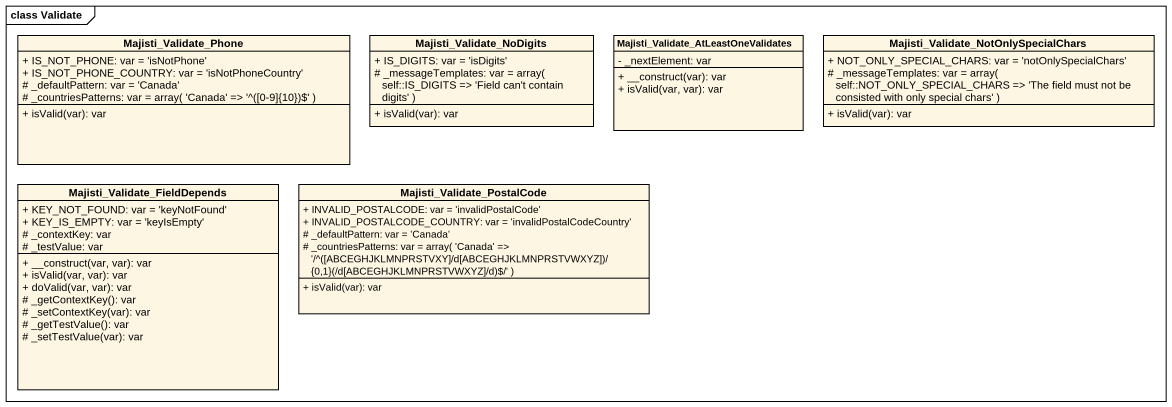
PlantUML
@startuml
mainframe class Validate
hide circle
hide empty members
skinparam classAttributeIconSize 0
class Majisti_Validate_Phone {
  + IS_NOT_PHONE: var = 'isNotPhone'
  + IS_NOT_PHONE_COUNTRY: var = 'isNotPhoneCountry'
  # _defaultPattern: var = 'Canada'
  {field} # _countriesPatterns: var = array( 'Canada' => '^([0-9]{10})$' )
  + isValid(var): var
}
class Majisti_Validate_NoDigits {
  + IS_DIGITS: var = 'isDigits'
  {field} # _messageTemplates: var = array( self::IS_DIGITS => 'Field can't contain digits' )
  + isValid(var): var
}
class "Majisti_Validate_AtLeastOneValidates" as Majisti_Validate {
  - _nextElement: var
  + __construct(var): var
  + isValid(var, var): var
}
class "Majisti_Validate_NotOnlySpecialChars" as Majisti_Validate_2 {
  + NOT_ONLY_SPECIAL_CHARS: var = 'notOnlySpecialChars'
  {field} # _messageTemplates: var = array( self::NOT_ONLY_SPECIAL_CHARS => 'The field must not be consisted with only special chars' )
  + isValid(var): var
}
class "Majisti_Validate_FieldDepends" as Majisti_Validate_3 {
  + KEY_NOT_FOUND: var = 'keyNotFound'
  + KEY_IS_EMPTY: var = 'keyIsEmpty'
  # _contextKey: var
  # _testValue: var
  + __construct(var, var): var
  + isValid(var, var): var
  + doValid(var, var): var
  # _getContextKey(): var
  # _setContextKey(var): var
  # _getTestValue(): var
  # _setTestValue(var): var
}
class Majisti_Validate_PostalCode {
  + INVALID_POSTALCODE: var = 'invalidPostalCode'
  + INVALID_POSTALCODE_COUNTRY: var = 'invalidPostalCodeCountry'
  # _defaultPattern: var = 'Canada'
  {field} # _countriesPatterns: var = array( 'Canada' => '/^([ABCEGHJKLMNPRSTVXY]/d[ABCEGHJKLMNPRSTVWXYZ])/ {0,1}(/d[ABCEGHJKLMNPRSTVWXYZ]/d)$/' )
  + isValid(var): var
}
@enduml
